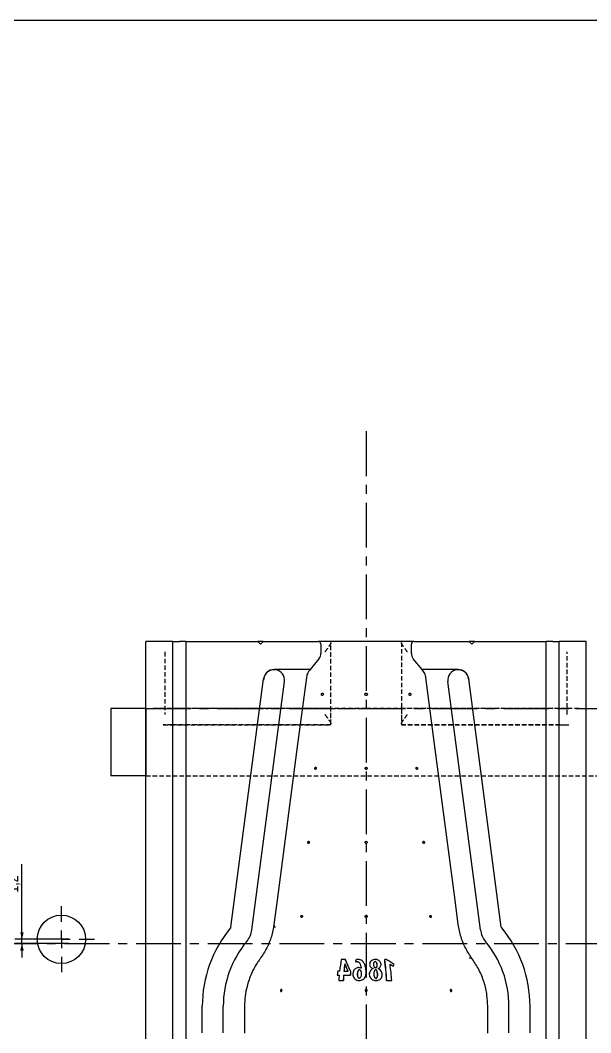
# Model space of a CAD drawing. Header units: millimetres. Extents: x 8 to 832, y 8 to 585.
# Drawn here: x 422.1 to 584, y 297.8 to 585 of the extents above; entities that cross this region are included whole.
import ezdxf

# ---------------------------------------------------------------- set-up
doc = ezdxf.new("R2010")
doc.units = ezdxf.units.MM
doc.linetypes.add('CENTERX2', pattern=[20.32, 12.7, -2.54, 2.54, -2.54])
doc.linetypes.add('HIDDEN', pattern=[1.905, 1.27, -0.635])
for name, color, linetype in [('CENTERLINE', 4, 'CENTERX2'), ('DIMENSIONS', 2, 'Continuous'), ('HIDDEN', 3, 'HIDDEN')]:
    doc.layers.add(name, color=color, linetype=linetype)
doc.layers.add('OUTLINE', color=7, linetype='Continuous', lineweight=25)
doc.styles.add('SLDTEXTSTYLE0', font='TXT', dxfattribs={"width": 0.75})
doc.dimstyles.new('SLDDIMSTYLE0', dxfattribs={"dimtxt": 3.5, "dimasz": 2, "dimexe": 0, "dimexo": 0.0625, "dimgap": 0.875, "dimtad": 1, "dimrnd": 1e-09, "dimzin": 12, "dimdsep": 46, "dimtxsty": 'SLDTEXTSTYLE0', "dimsah": 1, "dimcen": 0.09, "dimadec": 0, "dimazin": 3, "dimtfac": 1, "dimtofl": 0, "dimtmove": 0, "dimatfit": 3, "dimfxl": 0, "dimfrac": 2, "dimtolj": 1, "dimtzin": 12, "dimarcsym": 0})
doc.dimstyles.new('SLDDIMSTYLE2', dxfattribs={"dimtxt": 3.5, "dimasz": 2, "dimexe": 0, "dimexo": 0.0625, "dimgap": 0.875, "dimtad": 1, "dimdec": 1, "dimrnd": 1e-09, "dimzin": 12, "dimdsep": 46, "dimtxsty": 'SLDTEXTSTYLE0', "dimsah": 1, "dimcen": 0.09, "dimadec": 0, "dimazin": 3, "dimtfac": 1, "dimtdec": 1, "dimtmove": 0, "dimatfit": 0, "dimfxl": 0, "dimfrac": 2, "dimtolj": 1, "dimtzin": 12, "dimarcsym": 0})

# ---------------------------------------------------------------- blocks, each defined once
blk = doc.blocks.new('_D_9')
at = {"layer": 'DIMENSIONS'}
for p, q in [((422.58, 324.31), (422.58, 345.6)), ((435.84, 324.31), (420.58, 324.31)), ((435.84, 323.11), (420.58, 323.11)), ((422.58, 323.11), (422.58, 324.31)), ((422.58, 323.11), (422.58, 319.11))]:
    blk.add_line(p, q, dxfattribs=at)
for points in [[(422.58, 324.31), (423.08, 326.31), (422.08, 326.31)], [(422.58, 323.11), (422.08, 321.11), (423.08, 321.11)]]:
    blk.add_solid(points, dxfattribs=at)
at = {"layer": 'DIMENSIONS', "insert": (418.07, 337.55), "char_height": 3.5, "attachment_point": 1, "rotation": 90, "style": 'SLDTEXTSTYLE0'}
blk.add_mtext('1,2', dxfattribs=at)
blk = doc.blocks.new('_D_10')
at = {"layer": 'DIMENSIONS'}
for p, q in [((719.01, 408.81), (754.88, 408.81)), ((752.88, 408.81), (752.88, 323.11)), ((727.29, 323.11), (754.88, 323.11))]:
    blk.add_line(p, q, dxfattribs=at)
for points in [[(752.88, 408.81), (752.38, 406.81), (753.38, 406.81)], [(752.88, 323.11), (753.38, 325.11), (752.38, 325.11)]]:
    blk.add_solid(points, dxfattribs=at)
at = {"layer": 'DIMENSIONS', "char_height": 3.5, "attachment_point": 1, "rotation": 90, "style": 'SLDTEXTSTYLE0'}
for s, insert in [('85,7', (748.37, 367.69)), ('Invert', (748.37, 353.89))]:
    blk.add_mtext(s, dxfattribs=dict(at, insert=insert))
blk = doc.blocks.new('_D_11')
at = {"layer": 'DIMENSIONS'}
for p, q in [((152.3, 323.11), (118.78, 323.11)), ((120.78, 237.41), (120.78, 323.11)), ((193.86, 237.41), (118.78, 237.41))]:
    blk.add_line(p, q, dxfattribs=at)
for points in [[(120.78, 323.11), (120.28, 321.11), (121.28, 321.11)], [(120.78, 237.41), (121.28, 239.41), (120.28, 239.41)]]:
    blk.add_solid(points, dxfattribs=at)
at = {"layer": 'DIMENSIONS', "char_height": 3.5, "attachment_point": 1, "rotation": 90, "style": 'SLDTEXTSTYLE0'}
for s, insert in [('85,7', (116.27, 282.57)), ('invert', (116.27, 268.9))]:
    blk.add_mtext(s, dxfattribs=dict(at, insert=insert))
blk = doc.blocks.new('SW_CENTERMARKSYMBOL_0')
at = {"layer": 'CENTERLINE', "color": 0}
for p, q in [((0, 5), (0, 9.36)), ((-5, 0), (-9.36, 0)), ((0, 0), (-2.5, 0)), ((0, 0), (0, 2.5)), ((0, 0), (0, -2.5)), ((0, 0), (2.5, 0)), ((5, 0), (9.36, 0)), ((0, -5), (0, -9.36))]:
    blk.add_line(p, q, dxfattribs=at)

msp = doc.modelspace()

# ---------------------------------------------------------------- linework, layer by layer
at = {"layer": 'CENTERLINE'}
for p, q in [((520.272, 468.427), (520.272, 113.667)), ((457.772, 389.812), (709.247, 389.812)), ((129.887, 323.112), (715.108, 323.112))]:
    msp.add_line(p, q, dxfattribs=at)
at = {"layer": 'HIDDEN'}
for p, q in [((510.272, 385.41), (510.272, 408.513)), ((530.272, 408.513), (530.272, 385.41)), ((463.162, 405.812), (463.162, 388.112)), ((577.383, 388.112), (577.383, 405.812)), ((520.272, 389.812), (459.859, 389.812)), ((462.708, 389.812), (459.859, 389.812)), ((462.708, 389.812), (465.261, 389.812)), ((510.272, 389.812), (465.261, 389.812)), ((487.996, 389.812), (492.537, 389.812)), ((510.272, 385.112), (510.272, 389.812)), ((510.272, 389.812), (520.272, 389.812)), ((580.686, 389.812), (520.272, 389.812)), ((520.272, 389.812), (530.272, 389.812)), ((530.272, 389.812), (530.272, 385.112)), ((575.283, 389.812), (530.272, 389.812)), ((575.283, 389.812), (577.836, 389.812)), ((580.686, 389.812), (577.836, 389.812)), ((465.261, 385.112), (462.703, 385.112)), ((462.708, 385.112), (462.763, 385.112)), ((462.763, 385.112), (510.272, 385.112)), ((510.272, 385.112), (465.261, 385.112)), ((575.283, 385.112), (530.272, 385.112)), ((530.272, 385.112), (577.782, 385.112)), ((575.283, 385.112), (577.842, 385.112)), ((577.782, 385.112), (577.836, 385.112)), ((457.772, 370.712), (709.247, 370.712))]:
    msp.add_line(p, q, dxfattribs=at)
for points, knots in [([(510.272, 408.513), (510.253, 408.414), (510.209, 408.191), (509.866, 407.632), (509.299, 406.827), (508.819, 406.173), (508.565, 405.815), (508.563, 405.812)], [0, 0, 0, 0, 0.1603398, 0.3626284, 0.6473817, 0.9970766, 1, 1, 1, 1]), ([(531.981, 405.812), (531.979, 405.815), (531.726, 406.173), (531.246, 406.827), (530.679, 407.632), (530.336, 408.191), (530.292, 408.414), (530.272, 408.513)], [0, 0, 0, 0, 0.0029234, 0.3526183, 0.6373716, 0.8396602, 1, 1, 1, 1]), ([(508.563, 388.112), (508.565, 388.109), (508.819, 387.75), (509.299, 387.096), (509.866, 386.291), (510.209, 385.732), (510.253, 385.509), (510.272, 385.41)], [0, 0, 0, 0, 0.0029234, 0.3526184, 0.6373725, 0.8396612, 1, 1, 1, 1]), ([(530.272, 385.41), (530.292, 385.509), (530.336, 385.732), (530.679, 386.291), (531.246, 387.096), (531.726, 387.75), (531.979, 388.109), (531.981, 388.112)], [0, 0, 0, 0, 0.1603388, 0.3626275, 0.6473816, 0.9970766, 1, 1, 1, 1])]:
    msp.add_open_spline(points, degree=3, knots=knots, dxfattribs=at)
at = {"layer": 'OUTLINE'}
for p, q in [((8, 585), (832, 585)), ((465.452, 408.812), (457.772, 408.812)), ((457.772, 135.863), (457.772, 408.812)), ((465.452, 135.863), (465.452, 408.812)), ((465.452, 408.812), (467.272, 408.812)), ((469.152, 408.812), (467.272, 408.812)), ((469.152, 135.863), (469.152, 408.812)), ((469.152, 408.812), (489.522, 408.812)), ((489.522, 408.812), (490.272, 408.062)), ((491.022, 408.812), (489.522, 408.812)), ((490.272, 408.062), (491.022, 408.812)), ((491.022, 408.812), (506.622, 408.812)), ((533.922, 408.812), (506.622, 408.812)), ((507.422, 408.012), (507.422, 405.412)), ((533.122, 405.412), (533.122, 408.012)), ((533.922, 408.812), (549.522, 408.812)), ((544.115, 408.812), (544.115, 408.824)), ((549.522, 408.812), (550.272, 408.062)), ((551.022, 408.812), (549.522, 408.812)), ((550.272, 408.062), (551.022, 408.812)), ((551.022, 408.812), (571.393, 408.812)), ((571.393, 145.863), (571.393, 408.812)), ((573.272, 408.812), (571.393, 408.812)), ((573.272, 408.812), (575.092, 408.812)), ((575.092, 145.863), (575.092, 408.812)), ((582.772, 408.812), (575.092, 408.812)), ((582.772, 145.863), (582.772, 408.812)), ((506.882, 403.894), (504.366, 400.812)), ((536.179, 400.812), (533.663, 403.894)), ((504.366, 400.812), (494.14, 400.812)), ((504.366, 400.812), (504.168, 400.569)), ((504.366, 400.812), (504.366, 400.812)), ((536.179, 400.812), (536.179, 400.812)), ((536.377, 400.569), (536.179, 400.812)), ((546.405, 400.812), (536.179, 400.812)), ((481.905, 327.785), (491.165, 398.203)), ((487.827, 327.006), (497.087, 397.424)), ((491.14, 397.812), (491.141, 397.812)), ((491.192, 398.199), (491.141, 397.812)), ((552.718, 327.006), (543.457, 397.424)), ((549.353, 398.199), (549.404, 397.812)), ((558.64, 327.785), (549.379, 398.203)), ((549.405, 397.812), (549.404, 397.812)), ((457.772, 389.812), (447.772, 389.812)), ((447.772, 389.812), (447.772, 370.712)), ((457.772, 389.812), (457.772, 370.712)), ((457.772, 370.712), (447.772, 370.712)), ((514.411, 318.616), (513.211, 318.616)), ((514.201, 317.357), (514.247, 317.357)), ((517.405, 317.956), (517.428, 317.956)), ((517.726, 317.983), (517.701, 317.983)), ((518.256, 316.268), (518.119, 316.27)), ((518.784, 316.124), (518.364, 316.267)), ((518.784, 316.124), (518.795, 316.124)), ((522.226, 316.011), (522.212, 316.011)), ((522.836, 318.019), (522.815, 318.019)), ((522.948, 316.189), (522.968, 316.189)), ((525.965, 318.616), (525.534, 318.616)), ((527.064, 317.221), (527.115, 317.221)), ((512.07, 314.149), (512.623, 314.149)), ((512.745, 315.289), (512.2, 315.289)), ((513.881, 314.149), (513.923, 314.149)), ((513.923, 314.149), (515.797, 314.149)), ((513.981, 315.289), (514.024, 315.289)), ((514.024, 315.289), (515.168, 315.289)), ((515.838, 315.289), (515.868, 315.289)), ((518.305, 313.261), (518.318, 313.261)), ((518.418, 315.674), (518.415, 315.674)), ((520.212, 314.269), (520.236, 314.665)), ((520.212, 314.269), (520.212, 314.269)), ((522.987, 315.674), (522.968, 315.674)), ((523.041, 313.218), (523.06, 313.218)), ((512.487, 312.613), (513.81, 312.613)), ((526.074, 312.613), (527.537, 312.613)), ((473.747, 297.812), (473.747, 305.312)), ((479.721, 297.812), (479.721, 305.312)), ((485.747, 305.312), (485.747, 297.812)), ((554.797, 297.812), (554.797, 305.312)), ((560.824, 297.812), (560.824, 305.312)), ((566.797, 297.812), (566.797, 305.312)), ((554.796, 297.696), (554.797, 297.812))]:
    msp.add_line(p, q, dxfattribs=at)
at = {"layer": 'OUTLINE', "flags": 128}
for points in [[(503.323, 398.612), (500.835, 379.696), (495.006, 335.373), (494.106, 328.528)], [(546.439, 328.528), (545.538, 335.373), (539.71, 379.696), (537.222, 398.612)]]:
    msp.add_lwpolyline(points, dxfattribs=at)
at = {"layer": 'OUTLINE'}
msp.add_circle((433.772, 324.312), 6.864, dxfattribs=at)
for centre, radius, start, end in [((506.622, 408.012), 0.8, 0, 90), ((533.922, 408.012), 0.8, 90, 180), ((505.022, 405.412), 2.4, 320.77682, 0), ((535.522, 405.412), 2.4, 180, 219.22318), ((494.14, 397.812), 3, 90, 172.5082), ((494.14, 397.812), 2.973, 352.5082, 172.5082), ((546.405, 397.812), 2.973, 7.4918, 187.4918), ((546.405, 397.812), 3, 7.4918, 90), ((494.14, 397.812), 3, 172.5082, 180), ((546.405, 397.812), 3, 0, 7.4918), ((508.447, 305.312), 34.7, 140.18653, 180), ((481.409, 327.85), 0.5, 320.18653, 352.5082), ((559.136, 327.85), 0.5, 187.4918, 219.81347), ((532.097, 305.312), 34.7, 0, 39.81347), ((481.409, 327.85), 6.473, 320.18653, 352.5082), ((559.136, 327.85), 6.473, 187.4918, 219.81347), ((508.447, 305.312), 28.727, 140.18653, 180), ((532.097, 305.312), 28.727, 0, 39.81347), ((575.234, 308.22), 62.888, 170.48469, 173.5457), ((594.404, 307.765), 80.775, 173.18, 174.65543), ((593.09, 307.813), 79.419, 173.09752, 174.59834), ((434.363, 307.389), 91.86, 3.26028, 7.01988), ((432.943, 307.353), 93.316, 3.23187, 6.93244), ((449.714, 306.956), 78.028, 4.15809, 7.55981), ((581.311, 306.823), 69.627, 173.01602, 173.95986), ((592.459, 306.275), 80.223, 174.36701, 175.46832), ((610.981, 306.28), 97.419, 175.36687, 176.27262), ((609.872, 306.293), 96.27, 175.31915, 176.23576), ((642.782, 306.894), 127.222, 176.21633, 176.73052), ((641.569, 306.888), 125.981, 176.17647, 176.69575)]:
    msp.add_arc(centre, radius, start, end, dxfattribs=at)
for points, knots in [([(504.168, 400.569), (504.018, 400.361), (503.611, 399.799), (503.389, 399.093), (503.326, 398.636), (503.323, 398.612)], [0, 0, 0, 0, 0.3571262, 0.9655067, 1, 1, 1, 1]), ([(537.222, 398.612), (537.214, 398.665), (537.144, 399.151), (536.903, 399.85), (536.511, 400.386), (536.377, 400.569)], [0, 0, 0, 0, 0.0756582, 0.6839339, 1, 1, 1, 1]), ([(507.629, 393.593), (507.646, 393.565), (507.679, 393.51), (507.755, 393.466), (507.838, 393.46), (507.923, 393.494), (507.999, 393.564), (508.057, 393.661), (508.091, 393.776), (508.096, 393.894), (508.072, 394.003), (508.022, 394.091), (507.952, 394.147), (507.869, 394.165), (507.784, 394.143), (507.706, 394.084), (507.643, 393.994), (507.603, 393.883), (507.589, 393.765), (507.6, 393.665), (507.621, 393.613), (507.629, 393.593)], [0, 0, 0, 0, 0.053689, 0.1073791, 0.1610646, 0.214743, 0.2684231, 0.3221131, 0.3758033, 0.4294876, 0.4831637, 0.536849, 0.5905423, 0.6442291, 0.6979093, 0.7515885, 0.8052764, 0.8589686, 0.9126554, 0.9663321, 1, 1, 1, 1]), ([(520.056, 393.539), (520.089, 393.518), (520.155, 393.476), (520.275, 393.458), (520.393, 393.479), (520.497, 393.537), (520.576, 393.626), (520.621, 393.736), (520.626, 393.854), (520.592, 393.968), (520.522, 394.064), (520.423, 394.132), (520.308, 394.164), (520.188, 394.155), (520.078, 394.108), (519.99, 394.028), (519.934, 393.923), (519.916, 393.805), (519.938, 393.689), (519.99, 393.598), (520.037, 393.555), (520.056, 393.539)], [0, 0, 0, 0, 0.0536845, 0.1073709, 0.1610493, 0.2147282, 0.268417, 0.3221081, 0.3757922, 0.4294718, 0.4831529, 0.5368451, 0.5905344, 0.6442153, 0.6978952, 0.7515787, 0.8052694, 0.8589575, 0.9126363, 0.9663163, 1, 1, 1, 1]), ([(532.53, 393.593), (532.553, 393.565), (532.598, 393.51), (532.682, 393.466), (532.767, 393.46), (532.845, 393.494), (532.906, 393.564), (532.944, 393.661), (532.956, 393.776), (532.939, 393.894), (532.896, 394.003), (532.832, 394.091), (532.753, 394.147), (532.667, 394.165), (532.586, 394.143), (532.517, 394.084), (532.469, 393.994), (532.448, 393.883), (532.456, 393.765), (532.487, 393.665), (532.518, 393.613), (532.53, 393.593)], [0, 0, 0, 0, 0.0536903, 0.1073809, 0.1610663, 0.2147427, 0.2684253, 0.3221147, 0.3758044, 0.4294887, 0.4831653, 0.5368517, 0.5905429, 0.6442303, 0.6979104, 0.7515887, 0.8052763, 0.8589692, 0.9126557, 0.9663327, 1, 1, 1, 1]), ([(505.795, 372.529), (505.818, 372.522), (505.863, 372.507), (505.937, 372.528), (506.005, 372.578), (506.06, 372.655), (506.095, 372.75), (506.107, 372.852), (506.094, 372.949), (506.058, 373.031), (506.003, 373.088), (505.935, 373.114), (505.862, 373.105), (505.792, 373.064), (505.733, 372.994), (505.692, 372.903), (505.672, 372.803), (505.677, 372.703), (505.706, 372.616), (505.748, 372.557), (505.782, 372.537), (505.795, 372.529)], [0, 0, 0, 0, 0.05368278, 0.10736501, 0.16105067, 0.21473845, 0.26842937, 0.32211469, 0.37579812, 0.42948326, 0.48317231, 0.53686411, 0.5905487, 0.64422936, 0.69791706, 0.75160624, 0.80529633, 0.8589782, 0.91266225, 0.96635101, 1, 1, 1, 1]), ([(520.152, 372.539), (520.184, 372.529), (520.249, 372.508), (520.352, 372.519), (520.445, 372.561), (520.519, 372.632), (520.565, 372.723), (520.578, 372.824), (520.556, 372.923), (520.503, 373.01), (520.424, 373.075), (520.327, 373.11), (520.224, 373.111), (520.127, 373.078), (520.046, 373.016), (519.991, 372.93), (519.967, 372.831), (519.978, 372.729), (520.022, 372.638), (520.085, 372.573), (520.133, 372.549), (520.152, 372.539)], [0, 0, 0, 0, 0.05368308, 0.1073654, 0.1610483, 0.21473487, 0.26842763, 0.32211558, 0.37579791, 0.42948047, 0.48316822, 0.53685951, 0.59054724, 0.64422909, 0.69791629, 0.75160613, 0.8052947, 0.85897957, 0.91266117, 0.96634934, 1, 1, 1, 1]), ([(534.476, 372.683), (534.491, 372.655), (534.522, 372.597), (534.588, 372.539), (534.66, 372.51), (534.732, 372.516), (534.795, 372.555), (534.843, 372.623), (534.869, 372.712), (534.871, 372.812), (534.85, 372.912), (534.807, 373.001), (534.747, 373.069), (534.676, 373.107), (534.604, 373.113), (534.536, 373.084), (534.482, 373.024), (534.448, 372.941), (534.438, 372.843), (534.449, 372.753), (534.469, 372.703), (534.476, 372.683)], [0, 0, 0, 0, 0.05368941, 0.10738166, 0.16107104, 0.21475418, 0.26843775, 0.32212374, 0.37581462, 0.4295028, 0.48318683, 0.53687121, 0.59055765, 0.64425029, 0.69793491, 0.75161842, 0.80530392, 0.8589927, 0.91268349, 0.96636819, 1, 1, 1, 1]), ([(504.013, 351.551), (504.035, 351.57), (504.078, 351.608), (504.125, 351.696), (504.151, 351.794), (504.152, 351.896), (504.128, 351.987), (504.083, 352.059), (504.021, 352.103), (503.95, 352.114), (503.877, 352.091), (503.811, 352.036), (503.76, 351.956), (503.727, 351.86), (503.719, 351.758), (503.734, 351.662), (503.772, 351.584), (503.828, 351.53), (503.897, 351.509), (503.962, 351.519), (503.999, 351.542), (504.013, 351.551)], [0, 0, 0, 0, 0.0536911, 0.1073802, 0.1610687, 0.2147544, 0.2684383, 0.322125, 0.3758152, 0.4295042, 0.4831892, 0.5368743, 0.5905632, 0.6442535, 0.6979398, 0.7516235, 0.8053114, 0.8590017, 0.9126896, 0.9663748, 1, 1, 1, 1]), ([(520.094, 351.572), (520.123, 351.555), (520.181, 351.521), (520.284, 351.509), (520.385, 351.53), (520.472, 351.582), (520.538, 351.661), (520.573, 351.756), (520.574, 351.858), (520.542, 351.955), (520.479, 352.035), (520.393, 352.09), (520.293, 352.114), (520.191, 352.104), (520.098, 352.06), (520.024, 351.989), (519.979, 351.897), (519.967, 351.796), (519.989, 351.697), (520.036, 351.621), (520.078, 351.586), (520.094, 351.572)], [0, 0, 0, 0, 0.0536884, 0.1073732, 0.1610563, 0.2147435, 0.2684334, 0.3221224, 0.3758091, 0.4294938, 0.4831794, 0.5368702, 0.590558, 0.6442436, 0.6979283, 0.7516144, 0.8053054, 0.8589926, 0.9126779, 0.9663631, 1, 1, 1, 1]), ([(536.464, 351.621), (536.483, 351.597), (536.522, 351.55), (536.595, 351.515), (536.667, 351.511), (536.733, 351.542), (536.785, 351.603), (536.817, 351.687), (536.826, 351.786), (536.811, 351.887), (536.773, 351.98), (536.716, 352.054), (536.648, 352.101), (536.575, 352.115), (536.505, 352.094), (536.447, 352.042), (536.408, 351.964), (536.391, 351.868), (536.399, 351.767), (536.426, 351.681), (536.453, 351.638), (536.464, 351.621)], [0, 0, 0, 0, 0.0536897, 0.1073801, 0.1610676, 0.2147501, 0.2684357, 0.3221266, 0.3758159, 0.4295015, 0.4831851, 0.5368724, 0.5905643, 0.6442511, 0.6979343, 0.7516207, 0.8053083, 0.8589987, 0.9126853, 0.96637, 1, 1, 1, 1]), ([(502.13, 330.624), (502.146, 330.652), (502.178, 330.708), (502.199, 330.81), (502.197, 330.91), (502.17, 330.999), (502.122, 331.068), (502.058, 331.107), (501.987, 331.113), (501.914, 331.085), (501.85, 331.026), (501.801, 330.943), (501.772, 330.845), (501.766, 330.744), (501.785, 330.65), (501.826, 330.574), (501.885, 330.525), (501.955, 330.508), (502.028, 330.526), (502.089, 330.569), (502.119, 330.609), (502.13, 330.624)], [0, 0, 0, 0, 0.0536876, 0.1073751, 0.1610607, 0.214746, 0.2684349, 0.3221254, 0.3758124, 0.4294965, 0.4831832, 0.5368715, 0.5905615, 0.6442478, 0.6979326, 0.751621, 0.8053105, 0.8589986, 0.9126849, 0.9663694, 1, 1, 1, 1]), ([(520.141, 330.544), (520.172, 330.533), (520.236, 330.509), (520.339, 330.516), (520.434, 330.554), (520.511, 330.622), (520.561, 330.711), (520.578, 330.811), (520.561, 330.911), (520.511, 331.001), (520.435, 331.068), (520.34, 331.107), (520.237, 331.113), (520.139, 331.084), (520.055, 331.025), (519.996, 330.942), (519.968, 330.844), (519.975, 330.742), (520.015, 330.649), (520.075, 330.581), (520.122, 330.555), (520.141, 330.544)], [0, 0, 0, 0, 0.05368564, 0.10737422, 0.16105841, 0.21474391, 0.2684351, 0.32212388, 0.37580995, 0.42949507, 0.48318289, 0.53687188, 0.59055856, 0.64424364, 0.69793179, 0.75161988, 0.80530984, 0.8589959, 0.91268133, 0.96636962, 1, 1, 1, 1]), ([(538.414, 330.624), (538.434, 330.6), (538.472, 330.553), (538.544, 330.516), (538.617, 330.511), (538.683, 330.54), (538.736, 330.6), (538.769, 330.683), (538.779, 330.781), (538.765, 330.883), (538.728, 330.976), (538.672, 331.051), (538.604, 331.099), (538.531, 331.115), (538.461, 331.096), (538.402, 331.045), (538.362, 330.968), (538.344, 330.873), (538.351, 330.771), (538.377, 330.685), (538.404, 330.641), (538.414, 330.624)], [0, 0, 0, 0, 0.0536889, 0.1073797, 0.1610659, 0.2147508, 0.2684385, 0.3221269, 0.3758164, 0.4295025, 0.4831873, 0.5368762, 0.5905658, 0.6442527, 0.697938, 0.7516236, 0.8053129, 0.8590028, 0.9126901, 0.9663747, 1, 1, 1, 1]), ([(494.106, 328.528), (493.897, 327.381), (493.477, 325.083), (492.153, 321.771), (490.844, 319.791), (490.18, 318.787)], [0, 0, 0, 0, 0.3293863, 0.6598678, 1, 1, 1, 1]), ([(494.479, 327.695), (494.441, 327.763), (494.291, 328.031), (494.151, 328.397), (494.121, 328.484), (494.106, 328.528)], [0, 0, 0, 0, 0.1470082, 0.5748416, 1, 1, 1, 1]), ([(550.365, 318.787), (549.721, 319.758), (548.429, 321.704), (547.086, 325.009), (546.657, 327.343), (546.439, 328.528)], [0, 0, 0, 0, 0.3293981, 0.6598737, 1, 1, 1, 1]), ([(490.18, 318.787), (489.976, 318.501), (489.04, 317.194), (487.635, 314.637), (486.477, 311.326), (485.853, 308.177), (485.783, 306.272), (485.747, 305.312)], [0, 0, 0, 0, 0.0729793, 0.3345287, 0.6036631, 0.8002566, 1, 1, 1, 1]), ([(549.55, 319.149), (549.787, 319.048), (550.247, 318.851), (550.327, 318.808), (550.365, 318.787)], [0, 0, 0, 0, 0.5139136, 1, 1, 1, 1]), ([(554.797, 305.312), (554.755, 306.359), (554.663, 308.663), (553.831, 312.182), (552.432, 315.696), (551.038, 317.78), (550.365, 318.787)], [0, 0, 0, 0, 0.2177223, 0.479316, 0.748496, 1, 1, 1, 1]), ([(515.168, 315.289), (515.086, 315.464), (514.879, 315.901), (514.567, 316.593), (514.353, 317.102), (514.247, 317.357)], [0, 0, 0, 0, 0.2494463, 0.6243373, 1, 1, 1, 1]), ([(515.838, 315.289), (515.7, 315.572), (515.353, 316.283), (514.847, 317.4), (514.525, 318.21), (514.363, 318.616)], [0, 0, 0, 0, 0.2485298, 0.623223, 1, 1, 1, 1]), ([(515.868, 315.289), (515.731, 315.572), (515.388, 316.284), (514.887, 317.401), (514.57, 318.21), (514.411, 318.616)], [0, 0, 0, 0, 0.2484959, 0.6231818, 1, 1, 1, 1]), ([(518.795, 316.124), (518.66, 316.181), (518.389, 316.295), (517.933, 316.295), (517.503, 316.166), (517.115, 315.913), (516.764, 315.523), (516.64, 315.182), (516.571, 314.994)], [0, 0, 0, 0, 0.1524627, 0.3054253, 0.4503784, 0.6039084, 0.7818425, 1, 1, 1, 1]), ([(517.692, 318.603), (517.652, 318.595), (517.574, 318.578), (517.46, 318.504), (517.355, 318.381), (517.292, 318.226), (517.29, 318.116), (517.29, 318.07)], [0, 0, 0, 0, 0.1468119, 0.2928123, 0.5104298, 0.7987868, 1, 1, 1, 1]), ([(517.29, 318.07), (517.293, 318.051), (517.3, 318.018), (517.328, 317.981), (517.359, 317.961), (517.391, 317.952), (517.415, 317.953), (517.426, 317.956), (517.428, 317.956)], [0, 0, 0, 0, 0.3176734, 0.5313993, 0.699608, 0.841293, 0.9832899, 1, 1, 1, 1]), ([(517.405, 317.956), (517.471, 317.972), (517.541, 317.988), (517.61, 317.981), (517.614, 317.981)], [0, 0, 0, 0, 0.9387586, 1, 1, 1, 1]), ([(517.428, 317.956), (517.493, 317.967), (517.665, 317.996), (517.902, 317.972), (518.054, 317.918), (518.107, 317.899)], [0, 0, 0, 0, 0.2828098, 0.7487217, 1, 1, 1, 1]), ([(519.88, 317.141), (519.74, 317.416), (519.497, 317.897), (518.903, 318.367), (518.294, 318.616), (517.878, 318.607), (517.671, 318.603)], [0, 0, 0, 0, 0.3428465, 0.597107, 0.7995971, 1, 1, 1, 1]), ([(519.883, 317.141), (519.745, 317.416), (519.505, 317.894), (518.92, 318.364), (518.316, 318.615), (517.9, 318.607), (517.692, 318.603)], [0, 0, 0, 0, 0.3437955, 0.5969874, 0.7974463, 1, 1, 1, 1]), ([(518.107, 317.899), (518.142, 317.882), (518.243, 317.832), (518.35, 317.726), (518.403, 317.633), (518.423, 317.599)], [0, 0, 0, 0, 0.2520792, 0.7197896, 1, 1, 1, 1]), ([(518.423, 317.599), (518.523, 317.376), (518.674, 317.041), (518.806, 316.561), (518.85, 316.312), (518.872, 316.187)], [0, 0, 0, 0, 0.495073, 0.7469058, 1, 1, 1, 1]), ([(518.813, 316.119), (518.812, 316.119), (518.805, 316.118), (518.795, 316.12), (518.787, 316.123), (518.784, 316.124)], [0, 0, 0, 0, 0.12836177, 0.63477289, 1, 1, 1, 1]), ([(518.872, 316.187), (518.872, 316.179), (518.872, 316.165), (518.864, 316.145), (518.852, 316.13), (518.836, 316.121), (518.82, 316.118), (518.806, 316.119), (518.798, 316.123), (518.795, 316.124)], [0, 0, 0, 0, 0.1915134, 0.3832325, 0.539373, 0.6685681, 0.7984197, 0.9141849, 1, 1, 1, 1]), ([(520.269, 315.23), (520.245, 315.557), (520.196, 316.219), (519.986, 316.831), (519.88, 317.141)], [0, 0, 0, 0, 0.4929364, 1, 1, 1, 1]), ([(520.212, 314.269), (520.242, 314.592), (520.304, 315.247), (520.186, 316.22), (519.985, 316.831), (519.883, 317.141)], [0, 0, 0, 0, 0.3241, 0.657943, 1, 1, 1, 1]), ([(522.212, 316.011), (521.995, 315.88), (521.558, 315.617), (521.22, 314.981), (521.127, 314.315), (521.281, 313.687), (521.65, 313.161), (522.164, 312.792), (522.764, 312.604), (523.392, 312.607), (523.979, 312.803), (524.457, 313.171), (524.761, 313.666), (524.879, 314.241), (524.793, 314.844), (524.489, 315.432), (524.062, 315.804), (523.761, 315.964), (523.673, 316.011)], [0, 0, 0, 0, 0.0762227, 0.153535, 0.2205892, 0.2881922, 0.3509196, 0.4112712, 0.470951, 0.5304918, 0.5911282, 0.6513671, 0.7108597, 0.7693377, 0.8347529, 0.899844, 0.9706497, 1, 1, 1, 1]), ([(522.226, 316.011), (522.008, 315.881), (521.568, 315.618), (521.226, 314.981), (521.134, 314.316), (521.286, 313.692), (521.653, 313.167), (522.164, 312.805), (522.667, 312.619), (522.978, 312.633), (523.082, 312.637)], [0, 0, 0, 0, 0.1526691, 0.3075742, 0.4408116, 0.5745431, 0.6989692, 0.819373, 0.93912, 1, 1, 1, 1]), ([(523.673, 316.011), (523.843, 316.102), (524.151, 316.266), (524.421, 316.661), (524.531, 317.08), (524.47, 317.527), (524.241, 317.959), (523.851, 318.325), (523.339, 318.567), (522.784, 318.642), (522.264, 318.556), (521.814, 318.333), (521.462, 317.986), (521.259, 317.54), (521.248, 317.053), (521.429, 316.597), (521.768, 316.23), (522.068, 316.082), (522.212, 316.011)], [0, 0, 0, 0, 0.0700843, 0.1272326, 0.1842055, 0.244127, 0.3070346, 0.3728664, 0.4400003, 0.5038387, 0.5634747, 0.6232272, 0.6867285, 0.7539816, 0.8189702, 0.8825394, 0.9435542, 1, 1, 1, 1]), ([(522.828, 318.614), (522.824, 318.615), (522.648, 318.641), (522.294, 318.55), (521.835, 318.342), (521.474, 317.99), (521.268, 317.545), (521.254, 317.06), (521.432, 316.608), (521.77, 316.235), (522.075, 316.085), (522.226, 316.011)], [0, 0, 0, 0, 0.0023649, 0.1240708, 0.2456059, 0.3736351, 0.5077765, 0.6362424, 0.7616147, 0.8822051, 1, 1, 1, 1]), ([(522.438, 317.127), (522.448, 317.01), (522.468, 316.776), (522.571, 316.475), (522.71, 316.287), (522.822, 316.211), (522.902, 316.186), (522.983, 316.19), (523.063, 316.219), (523.159, 316.298), (523.278, 316.491), (523.346, 316.79), (523.35, 317.12), (523.3, 317.44), (523.22, 317.684), (523.105, 317.869), (523.018, 317.954), (522.931, 318.005), (522.859, 318.025), (522.783, 318.016), (522.702, 317.977), (522.6, 317.882), (522.517, 317.711), (522.446, 317.452), (522.441, 317.249), (522.438, 317.127)], [0, 0, 0, 0, 0.0820159, 0.1643588, 0.2132211, 0.2302366, 0.2474058, 0.2627672, 0.2779159, 0.300094, 0.3421793, 0.4304833, 0.510799, 0.5736657, 0.6572634, 0.688486, 0.7198972, 0.7351995, 0.7506745, 0.7641364, 0.7803598, 0.8076773, 0.8566653, 0.9138575, 1, 1, 1, 1]), ([(522.967, 316.192), (522.979, 316.192), (523.016, 316.192), (523.085, 316.221), (523.182, 316.299), (523.303, 316.497), (523.37, 316.797), (523.373, 317.127), (523.321, 317.444), (523.241, 317.688), (523.125, 317.872), (523.035, 317.958), (522.947, 318.006), (522.884, 318.025), (522.848, 318.019), (522.837, 318.017)], [0, 0, 0, 0, 0.0143645, 0.0450356, 0.0899667, 0.1750405, 0.3523803, 0.5105754, 0.6341136, 0.7986217, 0.8617154, 0.9252171, 0.9555686, 0.9862762, 1, 1, 1, 1]), ([(528.211, 317.228), (528.019, 317.345), (527.636, 317.579), (526.884, 318.042), (526.331, 318.387), (525.965, 318.616)], [0, 0, 0, 0, 0.2531658, 0.5063324, 1, 1, 1, 1]), ([(527.064, 317.221), (527.142, 317.173), (527.298, 317.078), (527.607, 316.888), (527.839, 316.747), (527.992, 316.654)], [0, 0, 0, 0, 0.2529825, 0.5059697, 1, 1, 1, 1]), ([(527.115, 317.221), (527.193, 317.173), (527.35, 317.078), (527.645, 316.898), (527.863, 316.766), (528.003, 316.681)], [0, 0, 0, 0, 0.26503794, 0.53006979, 1, 1, 1, 1]), ([(527.992, 316.654), (528.011, 316.702), (528.058, 316.822), (528.131, 317.014), (528.184, 317.157), (528.211, 317.228)], [0, 0, 0, 0, 0.24995573, 0.62494586, 1, 1, 1, 1]), ([(516.571, 314.994), (516.535, 314.7), (516.474, 314.21), (516.693, 313.538), (517.083, 313.051), (517.623, 312.709), (518.245, 312.583), (518.85, 312.657), (519.391, 312.91), (519.834, 313.319), (520.112, 313.794), (520.183, 314.129), (520.212, 314.269)], [0, 0, 0, 0, 0.1498199, 0.2500421, 0.3500409, 0.4547376, 0.5519813, 0.6428411, 0.7343646, 0.8277099, 0.9279368, 1, 1, 1, 1]), ([(518.404, 315.674), (518.403, 315.674), (518.38, 315.681), (518.331, 315.675), (518.25, 315.648), (518.138, 315.562), (517.96, 315.32), (517.84, 314.922), (517.816, 314.589), (517.804, 314.435)], [0, 0, 0, 0, 0.0022485, 0.0453504, 0.0884083, 0.1633331, 0.3130239, 0.6842793, 1, 1, 1, 1]), ([(517.804, 314.435), (517.809, 314.298), (517.818, 314.045), (517.893, 313.717), (517.987, 313.476), (518.114, 313.344), (518.219, 313.278), (518.283, 313.267), (518.306, 313.263)], [0, 0, 0, 0, 0.3060547, 0.5640635, 0.7453687, 0.865824, 0.9530154, 1, 1, 1, 1]), ([(517.821, 314.435), (517.825, 314.298), (517.834, 314.047), (517.908, 313.718), (518.001, 313.478), (518.127, 313.343), (518.235, 313.279), (518.331, 313.255), (518.42, 313.266), (518.523, 313.321), (518.656, 313.454), (518.788, 313.708), (518.875, 314.052), (518.918, 314.431), (518.899, 314.843), (518.831, 315.184), (518.728, 315.452), (518.619, 315.582), (518.506, 315.652), (518.42, 315.678), (518.345, 315.676), (518.265, 315.647), (518.155, 315.564), (517.977, 315.324), (517.858, 314.925), (517.832, 314.591), (517.821, 314.435)], [0, 0, 0, 0, 0.0732511, 0.1345117, 0.1786528, 0.2071107, 0.2279718, 0.2414893, 0.2551305, 0.2706989, 0.2984208, 0.3486635, 0.416306, 0.4838207, 0.5513083, 0.6379073, 0.6720797, 0.7066078, 0.7258959, 0.7399122, 0.7509743, 0.762027, 0.7812623, 0.8199046, 0.9163116, 1, 1, 1, 1]), ([(518.308, 312.624), (518.481, 312.633), (518.854, 312.654), (519.38, 312.909), (519.829, 313.315), (520.111, 313.794), (520.182, 314.129), (520.212, 314.269)], [0, 0, 0, 0, 0.182643, 0.3936301, 0.6077692, 0.8364383, 1, 1, 1, 1]), ([(522.535, 314.441), (522.542, 314.341), (522.554, 314.141), (522.611, 313.841), (522.689, 313.575), (522.782, 313.386), (522.869, 313.281), (522.949, 313.234), (523.034, 313.214), (523.117, 313.224), (523.192, 313.258), (523.286, 313.35), (523.37, 313.552), (523.455, 313.836), (523.491, 314.22), (523.473, 314.673), (523.397, 315.083), (523.282, 315.378), (523.206, 315.524), (523.127, 315.619), (523.048, 315.663), (522.964, 315.678), (522.886, 315.666), (522.818, 315.633), (522.727, 315.544), (522.642, 315.331), (522.567, 315.047), (522.532, 314.731), (522.534, 314.538), (522.535, 314.441)], [0, 0, 0, 0, 0.0540553, 0.108127, 0.161916, 0.1995874, 0.2163495, 0.2306684, 0.2449871, 0.2588192, 0.2717725, 0.2859505, 0.3263652, 0.3856259, 0.444769, 0.532497, 0.6303572, 0.6691412, 0.702293, 0.717669, 0.7332492, 0.7464326, 0.7591104, 0.7715868, 0.7851776, 0.8264416, 0.8956368, 0.9475768, 1, 1, 1, 1]), ([(523.059, 313.22), (523.084, 313.221), (523.136, 313.223), (523.209, 313.258), (523.304, 313.347), (523.388, 313.546), (523.473, 313.824), (523.512, 314.205), (523.496, 314.668), (523.413, 315.114), (523.285, 315.416), (523.201, 315.558), (523.135, 315.628), (523.06, 315.666), (523.01, 315.67), (522.987, 315.672)], [0, 0, 0, 0, 0.0249645, 0.0512153, 0.0798517, 0.1589671, 0.2754916, 0.3917953, 0.5684012, 0.7755994, 0.879057, 0.9184573, 0.9508773, 0.9772804, 1, 1, 1, 1]), ([(496.024, 309.569), (496.009, 309.591), (495.978, 309.633), (495.96, 309.725), (495.965, 309.825), (495.994, 309.923), (496.045, 310.009), (496.11, 310.072), (496.184, 310.106), (496.256, 310.107), (496.32, 310.075), (496.368, 310.012), (496.395, 309.928), (496.397, 309.83), (496.375, 309.73), (496.331, 309.639), (496.27, 309.567), (496.198, 309.523), (496.125, 309.512), (496.065, 309.531), (496.036, 309.558), (496.024, 309.569)], [0, 0, 0, 0, 0.0536887, 0.1073775, 0.1610661, 0.2147547, 0.2684428, 0.3221313, 0.3758209, 0.4295084, 0.4831973, 0.5368849, 0.5905734, 0.6442624, 0.6979502, 0.7516383, 0.8053273, 0.8590161, 0.9127046, 0.9663933, 1, 1, 1, 1]), ([(520.092, 309.577), (520.067, 309.599), (520.017, 309.644), (519.976, 309.738), (519.968, 309.838), (519.994, 309.935), (520.051, 310.018), (520.134, 310.078), (520.232, 310.108), (520.334, 310.105), (520.43, 310.068), (520.508, 310.002), (520.559, 309.915), (520.578, 309.816), (520.563, 309.717), (520.514, 309.628), (520.439, 309.56), (520.345, 309.52), (520.242, 309.513), (520.155, 309.536), (520.109, 309.565), (520.092, 309.577)], [0, 0, 0, 0, 0.0536885, 0.1073759, 0.1610648, 0.2147532, 0.2684426, 0.3221313, 0.3758182, 0.4295091, 0.4831973, 0.536885, 0.5905727, 0.6442621, 0.6979502, 0.7516378, 0.8053257, 0.859016, 0.9127047, 0.9663938, 1, 1, 1, 1]), ([(544.163, 309.765), (544.157, 309.798), (544.144, 309.865), (544.157, 309.96), (544.191, 310.037), (544.246, 310.09), (544.313, 310.111), (544.387, 310.098), (544.459, 310.053), (544.52, 309.981), (544.563, 309.889), (544.585, 309.789), (544.581, 309.691), (544.553, 309.607), (544.504, 309.546), (544.439, 309.515), (544.366, 309.517), (544.293, 309.552), (544.229, 309.617), (544.185, 309.693), (544.169, 309.745), (544.163, 309.765)], [0, 0, 0, 0, 0.0536876, 0.1073756, 0.1610639, 0.2147529, 0.2684419, 0.322129, 0.3758194, 0.429507, 0.4831952, 0.536884, 0.5905725, 0.6442601, 0.6979485, 0.7516376, 0.8053289, 0.8590164, 0.9127033, 0.9663922, 1, 1, 1, 1]), ([(485.747, 297.812), (485.748, 297.778), (485.748, 297.739), (485.749, 297.7), (485.749, 297.696)], [0, 0, 0, 0, 0.8793628, 1, 1, 1, 1])]:
    msp.add_open_spline(points, degree=3, knots=knots, dxfattribs=at)

# ---------------------------------------------------------------- block references
at = {"layer": 'CENTERLINE'}
msp.add_blockref('SW_CENTERMARKSYMBOL_0', (433.772, 324.312), dxfattribs=at)

# ---------------------------------------------------------------- dimensions: what is measured, and where the dimension line sits
at = {"layer": 'DIMENSIONS'}
for base, p1, text, picture, middle in [((752.877, 323.112), (436.839, 408.812), 'Invert <> ', '_D_10', (752.877, 365.962)), ((120.777, 323.112), (436.839, 237.412), 'invert <>', '_D_11', (120.777, 280.262))]:
    dim = msp.add_linear_dim(base=base, p1=p1, p2=(436.839, 323.112), angle=90, text=text, dimstyle='SLDDIMSTYLE0', dxfattribs=at)
    dim.commit()
    dim.dimension.update_dxf_attribs({"geometry": picture, "text_midpoint": middle, "dimtype": 160})
dim = msp.add_linear_dim(base=(419.808, 324.312), p1=(436.839, 323.112), p2=(436.839, 324.312), angle=90, dimstyle='SLDDIMSTYLE2', dxfattribs=at)
dim.commit()
dim.dimension.update_dxf_attribs({"geometry": '_D_9', "text_midpoint": (419.808, 340.785), "dimtype": 160})

doc.saveas('drawing.dxf')
